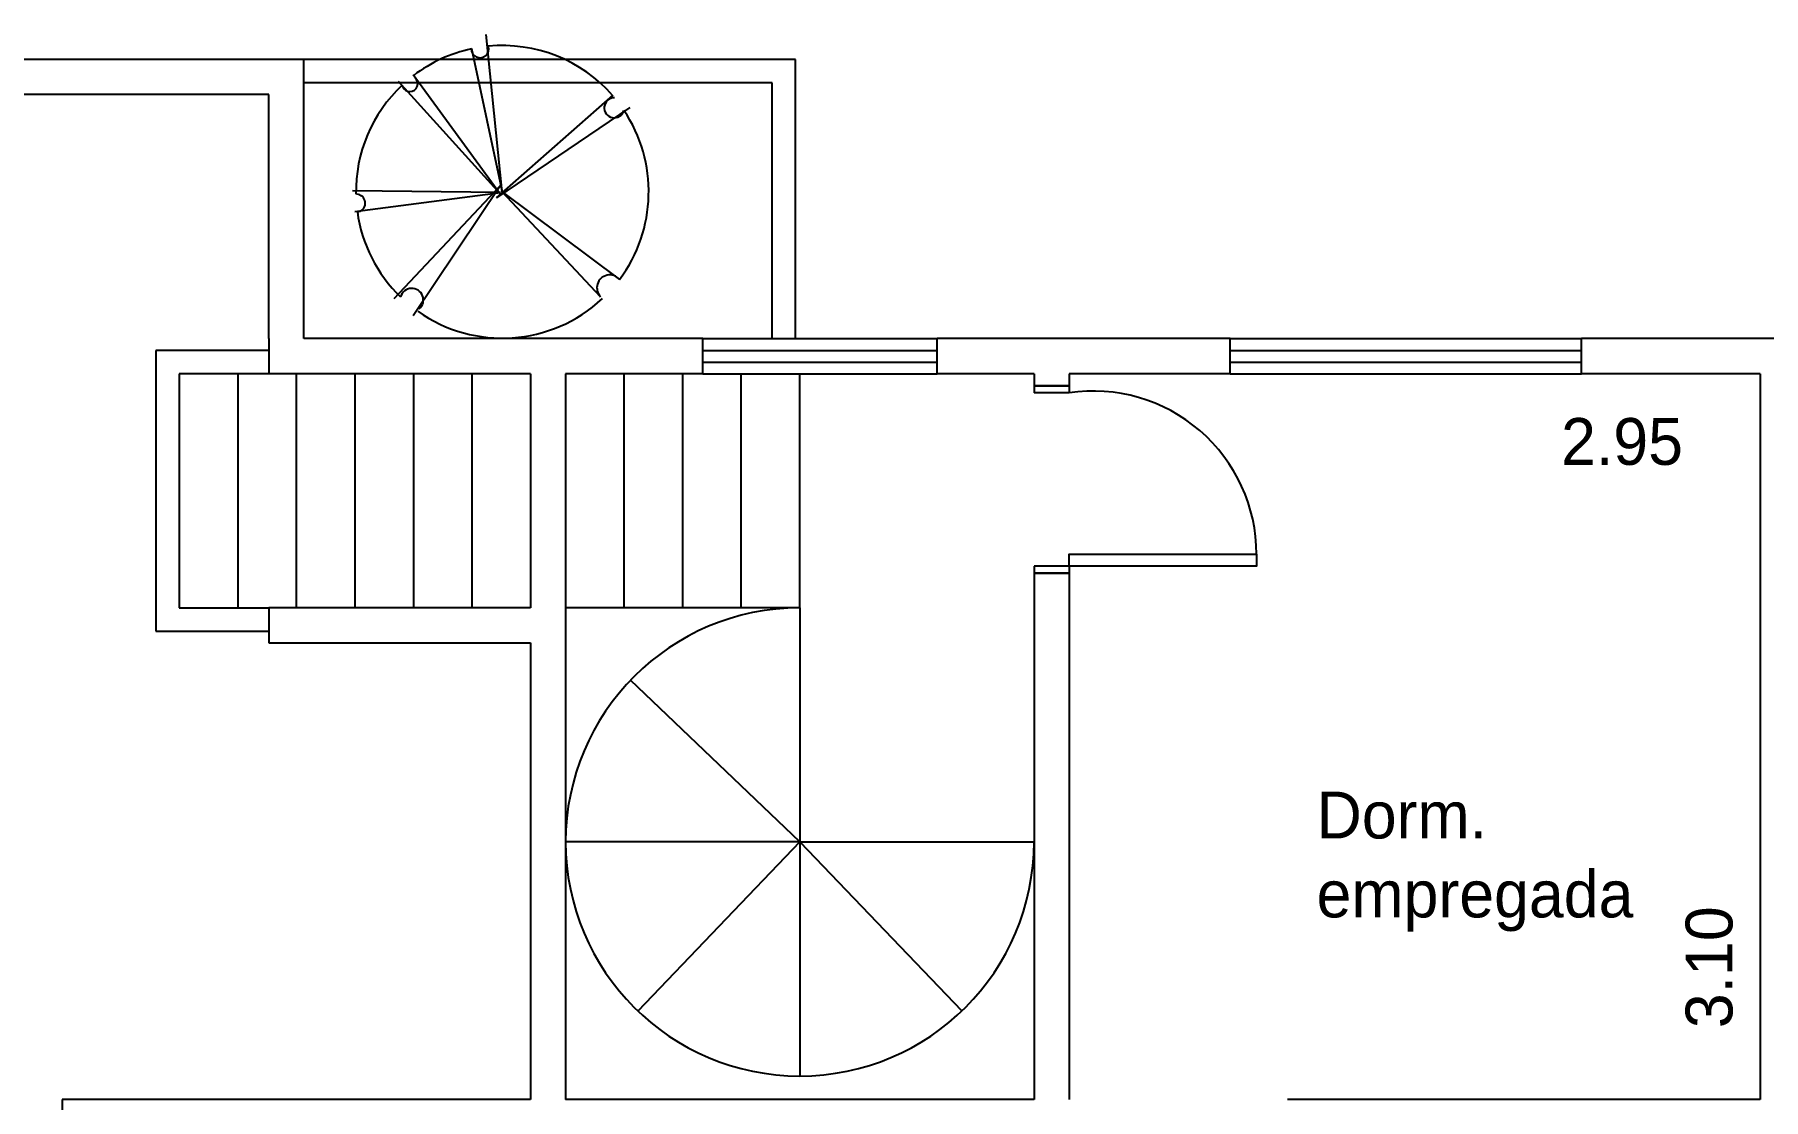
# Model space of a CAD drawing. Extents: x 2 to 41.9, y 0.3 to 42.9.
# Drawn here: x 6.42 to 13.8, y 37.28 to 41.83 of the extents above; entities that cross this region are included whole.
import ezdxf

# ---------------------------------------------------------------- set-up
doc = ezdxf.new("R2010")
doc.units = 0
doc.header["$MEASUREMENT"] = 0
doc.layers.get('0').update_dxf_attribs({"linetype": 'CONTINUOUS'})
doc.layers.get('DEFPOINTS').update_dxf_attribs({"linetype": 'CONTINUOUS'})
for name, color, linetype in [('ARV', 3, 'CONTINUOUS'), ('BLOCO', 5, 'CONTINUOUS'), ('BLOCOS', 5, 'CONTINUOUS'), ('HACHURA', 1, 'CONTINUOUS'), ('PAREDE', 7, 'CONTINUOUS')]:
    doc.layers.add(name, color=color, linetype=linetype)
doc.styles.add('PADRÃO', font='', dxfattribs={"height": 0.2})
doc.styles.get('PADRÃO').set_extended_font_data('AvantGarde Bk BT')
doc.dimstyles.new('PADRÃOS', dxfattribs={"dimtxt": 0.15, "dimasz": 0.1, "dimexe": 1.25, "dimexo": 0.625, "dimgap": 0.1, "dimtad": 0, "dimjust": 1, "dimzin": 1, "dimdsep": 46, "dimtxsty": 'PADRÃO', "dimcen": 2.5, "dimse1": 1, "dimse2": 1, "dimsd1": 1, "dimsd2": 1, "dimclrt": 1, "dimadec": 0, "dimazin": 0, "dimtfac": 1, "dimtdec": 4, "dimtmove": 0, "dimatfit": 3, "dimfxl": 1, "dimtolj": 1, "dimtzin": 0, "dimarcsym": 0})

# ---------------------------------------------------------------- blocks, each defined once
blk = doc.blocks.new('P80D15')
at = {"layer": 'BLOCO', "ltscale": 0.015}
for p, q in [((0, 0.15), (0, 0)), ((0, 0.15), (0.03, 0.15)), ((0.03, 0.15), (0.03, 0)), ((0.77, 0.15), (0.77, 0)), ((0.77, 0.15), (0.8, 0.15)), ((0.8, 0.15), (0.8, 0)), ((0, 0), (0.03, 0)), ((0.77, 0), (0.8, 0))]:
    blk.add_line(p, q, dxfattribs=at)
at = {"layer": 'BLOCO'}
blk.add_lwpolyline([(0.77, 0.15), (0.72, 0.15), (0.72, 0.95), (0.77, 0.95)], close=True, dxfattribs=at)
at = {"layer": 'BLOCO', "ltscale": 0.015}
blk.add_arc((0.72, 0.2524), 0.6976, 90, 188.44446, dxfattribs=at)
blk = doc.blocks.new('*D27')
at = {"layer": 'DEFPOINTS', "color": 0, "linetype": 'ByBlock', "ltscale": 0.015}
for p in [(142.2734, 154.0901), (145.2234, 154.0901), (142.2734, 153.7996)]:
    blk.add_point(p, dxfattribs=at)
at = {"color": 1, "linetype": 'ByBlock', "ltscale": 0.015, "insert": (144.6341, 153.7996), "char_height": 0.2, "attachment_point": 5, "style": 'PADRÃO'}
blk.add_mtext('\\A1;2.95', dxfattribs=at)
blk = doc.blocks.new('*D28')
at = {"layer": 'DEFPOINTS', "color": 0, "linetype": 'ByBlock', "ltscale": 0.015}
for p in [(145.0072, 154.0901), (145.2234, 154.0901), (145.2234, 150.9901)]:
    blk.add_point(p, dxfattribs=at)
at = {"color": 1, "linetype": 'ByBlock', "ltscale": 0.015, "insert": (145.0072, 151.5548), "char_height": 0.2, "attachment_point": 5, "rotation": 90, "style": 'PADRÃO'}
blk.add_mtext('\\A1;3.10', dxfattribs=at)
blk = doc.blocks.new('A_03')
at = {"layer": 'ARV'}
for p, q in [((-0.1643, 0.6669), (-0.0323, 0.0544)), ((-0.0323, 0.0544), (-0.102, 0.7262)), ((-0.0397, 0.0439), (-0.4758, 0.5259)), ((-0.4135, 0.5556), (-0.0397, 0.0439)), ((-0.0575, 0.029), (0.4409, 0.4666)), ((0.5121, 0.4147), (-0.0575, 0.029)), ((-0.4936, -0.4011), (-0.0397, 0.0809)), ((-0.0397, 0.0809), (-0.4135, -0.4753)), ((-0.0397, 0.0513), (-0.6716, 0.0587)), ((-0.6627, -0.0303), (-0.0397, 0.0513)), ((-0.0323, 0.0544), (0.4676, -0.3196)), ((0.3875, -0.3937), (-0.0323, 0.0544))]:
    blk.add_line(p, q, dxfattribs=at)
for centre, radius, start, end in [((-0.0323, 0.0544), 0.625, 102.158, 127.25257), ((-0.1274, 0.6641), 0.037, 175.65427, 19.69379), ((-0.0323, 0.0544), 0.625, 41.05407, 95.53111), ((-0.4268, 0.5158), 0.0334, 201.2821, 48.27356), ((-0.0323, 0.0544), 0.625, 133.24264, 180.97432), ((0.4457, 0.4136), 0.0427, 89.20945, 344.62858), ((-0.0323, 0.0544), 0.625, 323.20225, 33.82114), ((-0.6551, 0.0061), 0.0378, 285.68459, 88.00096), ((-0.0323, 0.0544), 0.625, 187.87597, 225.88333), ((-0.4192, -0.4079), 0.0497, 310.65675, 163.44482), ((0.4262, -0.3552), 0.0546, 40.71484, 224.87997), ((-0.0323, 0.0544), 0.625, 234.67146, 313.13299)]:
    blk.add_arc(centre, radius, start, end, dxfattribs=at)

msp = doc.modelspace()

# ---------------------------------------------------------------- linework, layer by layer
at = {"layer": 'BLOCO', "ltscale": 0.015}
for p, q in [((9.2709, 40.5263), (10.2709, 40.5263)), ((9.2709, 40.4763), (10.2709, 40.4763)), ((11.5219, 40.5263), (13.0219, 40.5263)), ((11.5219, 40.4763), (13.0219, 40.4763)), ((9.2709, 40.4263), (10.2709, 40.4263)), ((11.5219, 40.4263), (13.0219, 40.4263)), ((9.2709, 40.3763), (10.2709, 40.3763)), ((10.6846, 40.3251), (10.6846, 40.2951)), ((10.8346, 40.3251), (10.6846, 40.3251)), ((10.8346, 40.3251), (10.8346, 40.2951)), ((11.5219, 40.3763), (13.0219, 40.3763)), ((10.8346, 40.2951), (10.6846, 40.2951)), ((10.6846, 39.5551), (10.6846, 39.5251)), ((10.8346, 39.5551), (10.6846, 39.5551)), ((10.8346, 39.5251), (10.6846, 39.5251)), ((10.8346, 39.5551), (10.8346, 39.5251))]:
    msp.add_line(p, q, dxfattribs=at)
at = {"layer": 'BLOCO'}
msp.add_lwpolyline([(10.8346, 39.5551), (10.8346, 39.6051), (11.6346, 39.6051), (11.6346, 39.5551)], close=True, dxfattribs=at)
at = {"layer": 'BLOCO', "ltscale": 0.015}
msp.add_arc((10.937, 39.6051), 0.6976, 360, 98.44446, dxfattribs=at)
at = {"layer": 'PAREDE', "ltscale": 0.015}
for p, q in [((9.6668, 41.7187), (3.2014, 41.7187)), ((7.5668, 40.5263), (7.5668, 41.7187)), ((9.6668, 40.5263), (9.6668, 41.7187)), ((7.4168, 41.5687), (3.2779, 41.5687)), ((7.4168, 40.5263), (7.4168, 41.5687)), ((9.5668, 41.6187), (7.5668, 41.6187)), ((9.5668, 40.5263), (9.5668, 41.6187)), ((6.9346, 40.4763), (6.9346, 39.2763)), ((7.4168, 40.4763), (6.9346, 40.4763)), ((7.4168, 40.5263), (7.4168, 40.3763)), ((9.2709, 40.5263), (7.5668, 40.5263)), ((9.2709, 40.3763), (9.2709, 40.5263)), ((10.2709, 40.3763), (10.2709, 40.5263)), ((11.5219, 40.5263), (10.2709, 40.5263)), ((11.5219, 40.3763), (11.5219, 40.5263)), ((13.0219, 40.3763), (13.0219, 40.5263)), ((14.2043, 40.5263), (13.0219, 40.5263)), ((7.0346, 40.3763), (7.0346, 39.3763)), ((7.4168, 40.3763), (7.0346, 40.3763)), ((7.2846, 40.3763), (7.2846, 39.3763)), ((8.5346, 40.3763), (7.4168, 40.3763)), ((7.5346, 40.3763), (7.5346, 39.3763)), ((7.7846, 40.3763), (7.7846, 39.3763)), ((8.0346, 40.3763), (8.0346, 39.3763)), ((8.2846, 40.3763), (8.2846, 39.3763)), ((8.5346, 40.3763), (8.5346, 39.3763)), ((8.6846, 40.3763), (8.6846, 37.2763)), ((9.2709, 40.3763), (8.6846, 40.3763)), ((8.9346, 39.3763), (8.9346, 40.3763)), ((9.1846, 39.3763), (9.1846, 40.3763)), ((9.4346, 39.3763), (9.4346, 40.3763)), ((9.6846, 39.3763), (9.6846, 40.3763)), ((10.6846, 40.3763), (10.2709, 40.3763)), ((10.6846, 40.3763), (10.6846, 40.3251)), ((10.6846, 40.3251), (10.8346, 40.3251)), ((10.8346, 40.3763), (10.8346, 40.3251)), ((11.5219, 40.3763), (10.8346, 40.3763)), ((13.7846, 40.3763), (13.0219, 40.3763)), ((13.7846, 40.3763), (13.7846, 37.2763)), ((10.6846, 39.5251), (10.8346, 39.5251)), ((10.6846, 39.5251), (10.6846, 37.2763)), ((10.8346, 39.5251), (10.8346, 37.2763)), ((7.0346, 39.3763), (7.4168, 39.3763)), ((8.5346, 39.3763), (7.4168, 39.3763)), ((7.4168, 39.3763), (7.4168, 39.2263)), ((9.6846, 39.3763), (8.6846, 39.3763)), ((9.6846, 39.3763), (9.6846, 38.3763)), ((6.9346, 39.2763), (7.4168, 39.2763)), ((7.4168, 39.2263), (8.5346, 39.2263)), ((8.5346, 39.2263), (8.5346, 37.2763)), ((9.6846, 38.3763), (8.9622, 39.0677)), ((9.6846, 38.3763), (8.6846, 38.3763)), ((9.6846, 38.3763), (8.9933, 37.6537)), ((9.6846, 38.3763), (10.6846, 38.3763)), ((9.6846, 38.3763), (9.6846, 37.3763)), ((9.6846, 38.3763), (10.377, 37.6548)), ((6.5346, 37.2763), (6.5346, 23.8918)), ((8.5346, 37.2763), (6.5346, 37.2763)), ((10.6846, 37.2763), (8.6846, 37.2763)), ((13.7846, 37.2763), (11.7663, 37.2763))]:
    msp.add_line(p, q, dxfattribs=at)
msp.add_arc((9.6846, 38.3763), 1, 90, 0, dxfattribs=at)

# ---------------------------------------------------------------- block references
at = {"layer": 'BLOCO', "ltscale": 0.015, "rotation": 270}
msp.add_blockref('P80D15', (10.6846, 40.3251), dxfattribs=at)
at = {"layer": 'BLOCOS', "ltscale": 0.015}
msp.add_blockref('A_03', (8.4466, 41.0992), dxfattribs=at)

# ---------------------------------------------------------------- texts
at = {"color": 1, "linetype": 'ByBlock', "ltscale": 0.015, "insert": (13.1954, 40.0858), "char_height": 0.2, "attachment_point": 5, "style": 'PADRÃO'}
msp.add_mtext('\\A1;2.95', dxfattribs=at)
at = {"color": 1, "linetype": 'ByBlock', "ltscale": 0.015, "insert": (13.5684, 37.841), "char_height": 0.2, "attachment_point": 5, "rotation": 90, "style": 'PADRÃO'}
msp.add_mtext('\\A1;3.10', dxfattribs=at)
at = {"layer": 'HACHURA', "ltscale": 0.015, "style": 'PADRÃO'}
for s, p in [('Dorm.', (11.8911, 38.3912)), ('empregada', (11.8911, 38.0539))]:
    msp.add_text(s, height=0.2, dxfattribs=at).set_placement(p)

# ---------------------------------------------------------------- dimensions: what is measured, and where the dimension line sits
at = {"layer": 'HACHURA', "ltscale": 0.015}
dim = msp.add_linear_dim(base=(10.8346, 40.0858), p1=(13.7846, 40.3763), p2=(10.8346, 40.3763), dimstyle='PADRÃOS', dxfattribs=at)
dim.commit()
dim.dimension.update_dxf_attribs({"geometry": '*D27', "text_midpoint": (13.1954, 40.0858), "insert": (-131.4388, -113.7138)})
dim = msp.add_linear_dim(base=(13.5684, 40.3763), p1=(13.7846, 37.2763), p2=(13.7846, 40.3763), angle=90, dimstyle='PADRÃOS', dxfattribs=at)
dim.commit()
dim.dimension.update_dxf_attribs({"geometry": '*D28', "text_midpoint": (13.5684, 37.841), "insert": (-131.4388, -113.7138)})

doc.saveas('drawing.dxf')
